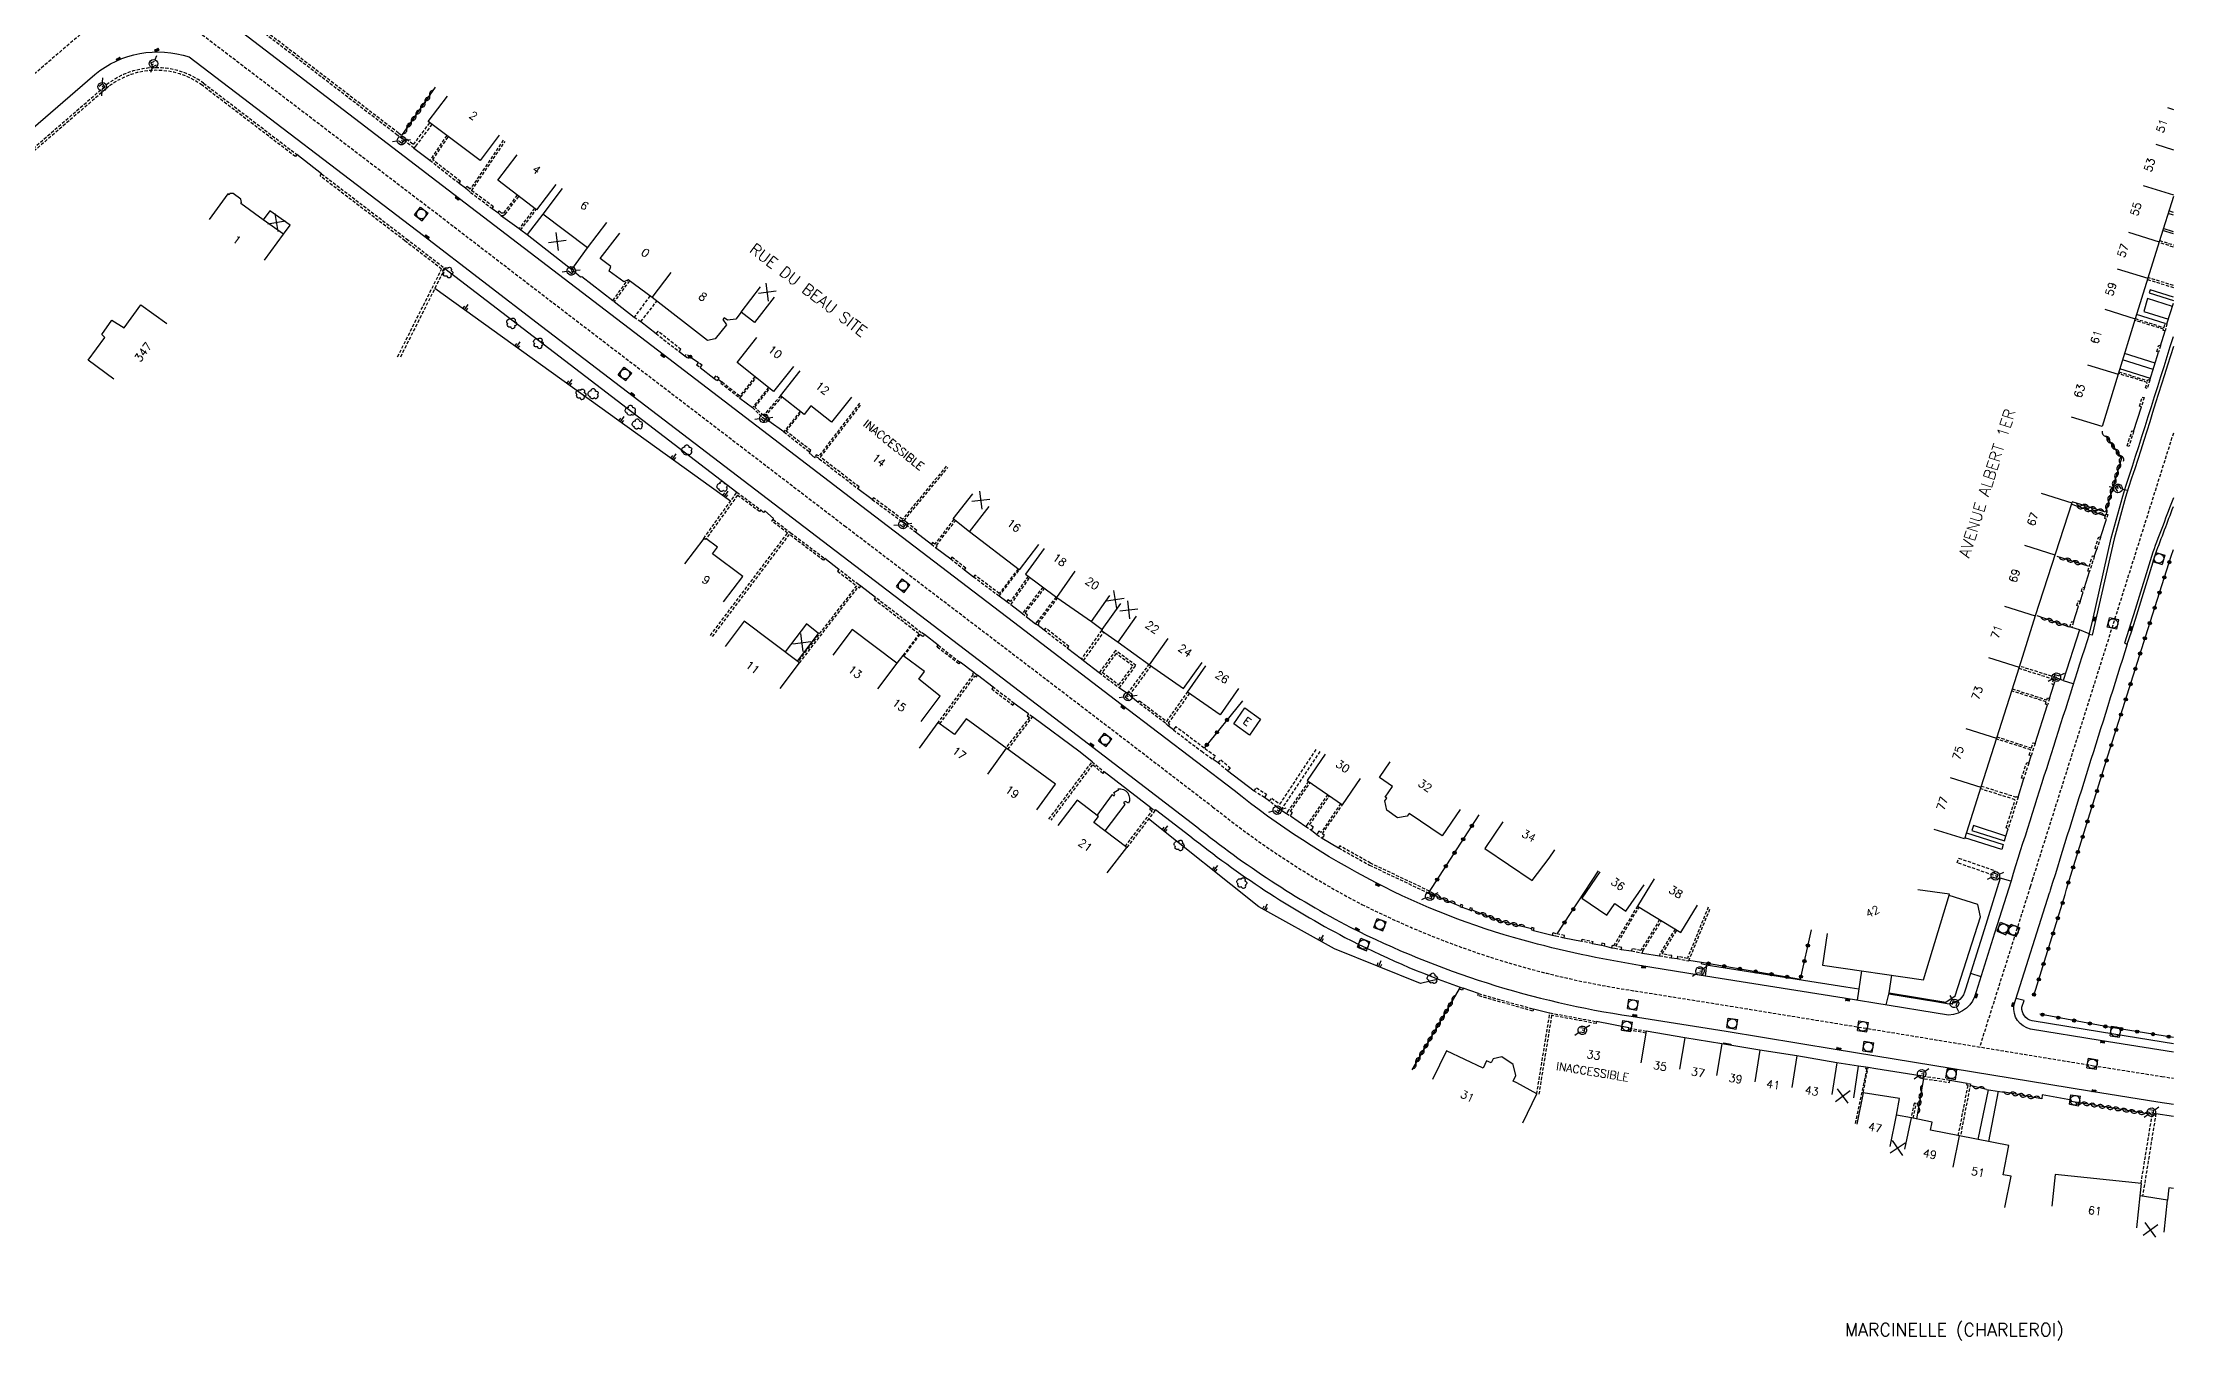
# Model space of a CAD drawing. Header units: millimetres. Extents: x 153000 to 154001, y 120000 to 121000.
# Drawn here: x 153667.2 to 154000, y 120512.8 to 120715.5 of the extents above; entities that cross this region are included whole.
import ezdxf
from ezdxf.enums import TextEntityAlignment as Align

# ---------------------------------------------------------------- set-up
doc = ezdxf.new("R2010")
doc.units = ezdxf.units.MM
doc.linetypes.add('DASHED', pattern=[0.75, 0.5, -0.25])
doc.layers.get('0').update_dxf_attribs({"linetype": 'CONTINUOUS'})
for name, color, linetype in [('W0001', 6, 'DASHED'), ('W0008', 7, 'CONTINUOUS'), ('W0100', 7, 'CONTINUOUS'), ('W0112', 1, 'DASHED'), ('W0211', 2, 'CONTINUOUS'), ('W0300', 7, 'CONTINUOUS'), ('W0310', 3, 'CONTINUOUS'), ('W0322', 7, 'CONTINUOUS'), ('W0334', 7, 'CONTINUOUS'), ('W0400', 7, 'CONTINUOUS'), ('W0420', 7, 'CONTINUOUS'), ('W0471', 7, 'CONTINUOUS'), ('W0980', 7, 'CONTINUOUS'), ('W0984', 7, 'CONTINUOUS'), ('W0989', 7, 'CONTINUOUS'), ('W0991', 7, 'CONTINUOUS'), ('W1102', 7, 'CONTINUOUS')]:
    doc.layers.add(name, color=color, linetype=linetype)
doc.styles.get("Standard").update_dxf_attribs({"font": 'romans.shx', "width": 0.85})

# ---------------------------------------------------------------- blocks, each defined once
blk = doc.blocks.new('t310o')
at = {"color": 0, "linetype": 'Continuous'}
for centre, start, end in [((-0.5, 0.38), 216.8699, 323.1304), ((0.5, -0.37), 36.8699, 143.1303)]:
    blk.add_arc(centre, 0.625, start, end, dxfattribs=at)
blk = doc.blocks.new('t322o')
at = {"color": 0, "linetype": 'Continuous'}
for radius in [0.25, 0.15]:
    blk.add_circle((0, 0), radius, dxfattribs=at)
blk = doc.blocks.new('T420')
for p, q in [((0.75, 0.75), (-0.75, 0.75)), ((-0.75, 0.75), (-0.75, -0.75)), ((0.75, 0.75), (0.75, -0.75)), ((0.75, -0.75), (-0.75, -0.75))]:
    blk.add_line(p, q)
blk.add_ellipse((0, 0), major_axis=(-0.53, 0.53), ratio=1, start_param=3.926991, end_param=10.210176)
blk = doc.blocks.new('T400')
for p, q in [((-0.15, 0.3), (0.15, 0.3)), ((-0.15, -0.25), (-0.15, 0.3)), ((-0.15, 0.15), (0.15, 0.15)), ((-0.15, 0), (0.15, 0)), ((0.15, 0.3), (0.15, -0.25)), ((-0.15, -0.15), (0.15, -0.15)), ((-0.15, -0.25), (-0.15, -0.3)), ((-0.15, -0.3), (0.15, -0.3)), ((0.15, -0.3), (0.15, -0.25))]:
    blk.add_line(p, q)
blk = doc.blocks.new('T471')
for p, q in [((-0.333334, 0.333334), (-0.333334, -0.333334)), ((-0.333334, 0.333334), (0.333334, 0.333334)), ((-0.333334, 0), (0, 0)), ((0.500001, 0.500001), (1.000002, 1.000002)), ((-0.500001, -0.500001), (-1.000002, -1.000002)), ((-0.333334, -0.333334), (0.333334, -0.333334))]:
    blk.add_line(p, q)
blk.add_ellipse((0, 0), major_axis=(0.471405, 0.471405), ratio=1, start_param=5.4977871438, end_param=11.780972451)
blk = doc.blocks.new('T300')
for p, q in [((-0.8, 0.51), (-0.86, 0.34)), ((-0.86, 0.34), (-0.86, 0.17)), ((-0.86, 0.17), (-0.74, 0.06)), ((-0.69, 0.63), (-0.8, 0.51)), ((-0.8, -0.06), (-0.74, 0.06)), ((-0.74, 0.06), (-0.69, 0.11)), ((-0.57, 0.69), (-0.69, 0.63)), ((-0.46, 0.69), (-0.57, 0.69)), ((-0.29, 0.63), (-0.46, 0.69)), ((-0.29, 0.63), (-0.17, 0.74)), ((-0.23, 0.57), (-0.29, 0.63)), ((-0.17, 0.74), (-0.06, 0.8)), ((-0.06, 0.8), (0.06, 0.8)), ((0.06, 0.8), (0.23, 0.74)), ((0.23, 0.74), (0.34, 0.63)), ((0.34, 0.63), (0.4, 0.51)), ((0.46, 0.46), (0.34, 0.46)), ((0.4, 0.51), (0.4, 0.46)), ((0.57, 0.4), (0.46, 0.46)), ((0.57, 0.4), (0.69, 0.29)), ((0.69, 0.29), (0.74, 0.17)), ((0.74, 0.06), (0.69, -0.17)), ((0.74, 0.17), (0.74, 0.06)), ((-0.8, -0.17), (-0.8, -0.06)), ((-0.8, -0.23), (-0.8, -0.17)), ((-0.74, -0.34), (-0.8, -0.23)), ((-0.69, -0.4), (-0.74, -0.34)), ((-0.51, -0.46), (-0.69, -0.4)), ((-0.4, -0.46), (-0.51, -0.46)), ((-0.4, -0.46), (-0.34, -0.46)), ((-0.34, -0.46), (-0.34, -0.4)), ((-0.34, -0.51), (-0.34, -0.46)), ((-0.29, -0.63), (-0.34, -0.51)), ((-0.17, -0.74), (-0.29, -0.63)), ((-0.06, -0.8), (-0.17, -0.74)), ((0.06, -0.8), (-0.06, -0.8)), ((0.17, -0.74), (0.06, -0.8)), ((0.23, -0.69), (0.17, -0.74)), ((0.29, -0.46), (0.23, -0.46)), ((0.29, -0.63), (0.23, -0.69)), ((0.46, -0.4), (0.29, -0.46)), ((0.34, -0.51), (0.29, -0.63)), ((0.34, -0.51), (0.34, -0.46)), ((0.57, -0.34), (0.46, -0.4)), ((0.63, -0.29), (0.57, -0.34)), ((0.69, -0.17), (0.63, -0.29))]:
    blk.add_line(p, q)
blk = doc.blocks.new('t211o')
at = {"color": 0, "linetype": 'Continuous'}
for p, q in [((-0.29, 0.5), (-0.29, 0)), ((0, 1), (0, 0)), ((0.29, 0.5), (0.29, 0))]:
    blk.add_line(p, q, dxfattribs=at)
blk = doc.blocks.new('t991o')
at = {"color": 0, "linetype": 'Continuous'}
for p, q in [((-1, 1), (1, -1)), ((-1, -1), (1, 1))]:
    blk.add_line(p, q, dxfattribs=at)

msp = doc.modelspace()

# ---------------------------------------------------------------- linework, layer by layer
at = {"layer": 'W0001'}
for points in [[(154000, 120998.69), (153974.56, 120976.75), (153928.13, 120936.69), (153847.3, 120867.01), (153802.36, 120828.32), (153767.81, 120798.48), (153737.01, 120771.9), (153724.95, 120761.51), (153708.94, 120747.74), (153677.03, 120720.22), (153656.64, 120702.63)], [(154000, 120654.53), (153989.84, 120622.32), (153978, 120584.83), (153977.64, 120583.62)], [(153977.64, 120583.62), (153969.74, 120558.61)]]:
    msp.add_lwpolyline(points, dxfattribs=at)
msp.add_lwpolyline([(153682, 120724.51), (153729.12, 120688.56), (153747.57, 120674.39), (153792.45, 120640.06), (153816.86, 120621.46), (153832.98, 120609.16), (153849.94, 120596.15, 0.048863), (153873.25, 120580.87, 0.080274), (153915.91, 120567.37), (153930.8, 120564.99), (153947.85, 120562.21), (153987.51, 120555.68), (153998.22, 120554), (154000, 120553.71)], format="xyb", dxfattribs=at)
at = {"layer": 'W0008'}
for points in [[(153974.64, 120584.57), (153972.07, 120576.4), (153969.18, 120567.2, -0.345932), (153964.9, 120563.59), (153962.63, 120563.95), (153948.56, 120566.25), (153925.95, 120569.8), (153916.62, 120571.35, -0.027356), (153898.44, 120575.27, -0.053206), (153875.36, 120584.31, -0.048864), (153853.28, 120598.69), (153835.67, 120612.1), (153818.85, 120624.96), (153795.16, 120643.05), (153761.45, 120668.85), (153731.44, 120691.81), (153694.22, 120720.28)], [(153660.7, 120697.92), (153675.35, 120710.56, -0.257152), (153690.09, 120713.31), (153726.69, 120685.39), (153745.14, 120671.22), (153790.03, 120636.89), (153814.44, 120618.29), (153830.55, 120605.99), (153847.47, 120593.01, 0.048836), (153871.43, 120577.32, 0.080287), (153915.3, 120563.42), (153930.16, 120561.05), (153947.2, 120558.27), (153986.88, 120551.74), (153997.59, 120550.05), (154000, 120549.66)], [(154000, 120668.06, -0.002171), (153992.54, 120644.53), (153990.76, 120637.98), (153987.33, 120622.97), (153986.84, 120623.08, 0.000427), (153974.98, 120585.73), (153974.64, 120584.57)], [(154000, 120644.42, -0.000846), (153996.77, 120635.91), (153996.77, 120635.91), (153994.04, 120626.96), (153992.36, 120621.68), (153992.79, 120621.53, 0.001235), (153980.77, 120583.12), (153980.64, 120582.68)], [(154000, 120557.78), (153988.56, 120559.63), (153977.7, 120561.41, -0.394172), (153975.09, 120565.1), (153980.64, 120582.68)]]:
    msp.add_lwpolyline(points, format="xyb", dxfattribs=at)
at = {"layer": 'W0100'}
for points in [[(153738.53, 120701.08), (153735.52, 120697.1), (153727.43, 120703.2), (153730.43, 120707.18)], [(153747.36, 120693.39), (153744.33, 120689.42), (153738.28, 120694.05), (153741.31, 120698.01)], [(153701.88, 120681.56), (153704.82, 120685.59), (153705.85, 120687.02), (153702.7, 120689.28), (153701.67, 120687.86), (153698.15, 120690.4), (153698.26, 120690.54), (153698.15, 120691.1), (153696.97, 120691.97), (153696.46, 120691.96), (153696.32, 120691.78), (153696.13, 120691.93), (153693.19, 120687.9)], [(153748.36, 120692.73), (153745.33, 120688.76), (153742.88, 120685.54), (153749.87, 120680.1), (153752.28, 120683.47), (153755.3, 120687.44)], [(154000, 120691.52), (153997.77, 120684.41), (153996.01, 120678.71), (153994.04, 120672.4), (153991.36, 120663.72), (153988.86, 120655.56), (153984.08, 120657.03)], [(153781.45, 120675.75), (153778.41, 120671.79), (153776.3, 120673.42), (153775.48, 120672.35), (153774.18, 120672.16), (153773.66, 120672.56), (153773.45, 120672.29), (153774, 120671.44), (153772.25, 120669.26), (153771.02, 120669), (153762.39, 120675.72), (153758.63, 120678.47), (153757.98, 120678.14), (153755.7, 120679.83), (153755.95, 120680.54), (153754.3, 120681.82), (153757.33, 120685.78)], [(153784.48, 120664.94), (153781.38, 120661.02), (153775.67, 120665.55), (153778.76, 120669.46)], [(153793.52, 120660.12), (153790.43, 120656.21), (153787.18, 120658.78), (153786.13, 120657.45), (153782.45, 120660.36), (153785.54, 120664.27)], [(153822.77, 120637.12), (153819.73, 120633.16), (153811.99, 120639.1), (153809.41, 120641.12), (153812.48, 120645.05)], [(153979.37, 120645.16), (153984.12, 120643.62), (153978.4, 120625.96), (153975.9, 120617.96), (153972.35, 120606.87), (153969.93, 120599.2), (153967.4, 120591.1), (153962.63, 120592.6)], [(153773.55, 120628.15), (153776.54, 120632.13), (153771.82, 120635.68), (153772.59, 120636.69), (153770.77, 120638.05), (153770.68, 120637.92), (153770.46, 120638.08), (153767.47, 120634.09)], [(153823.65, 120636.48), (153820.69, 120632.46), (153825.6, 120628.84), (153831, 120625.06), (153832.71, 120623.84), (153832.61, 120623.7), (153835.18, 120621.86), (153840.1, 120618.34), (153845.38, 120614.62), (153848.3, 120618.66)], [(153782.41, 120614.64), (153785.42, 120618.62), (153776.79, 120625.15), (153773.78, 120621.17)], [(153785.09, 120618.87), (153788.4, 120623.23), (153786.51, 120624.71), (153783.18, 120620.32)], [(153804.4, 120609.45), (153807.4, 120613.44), (153804.03, 120616.1), (153804.96, 120617.28), (153801.58, 120619.79), (153800.61, 120618.57), (153793.63, 120623.81), (153790.63, 120619.83)], [(153853.96, 120614.61), (153851.11, 120610.52), (153846.04, 120614.06), (153848.89, 120618.15)], [(153822.48, 120595.64), (153825.42, 120599.66), (153811.44, 120609.9), (153809.63, 120607.42), (153807.04, 120609.31), (153804.09, 120605.29)], [(153867.52, 120604.34), (153864.7, 120600.23), (153870.22, 120596.45), (153873.03, 120600.56)], [(153888.6, 120595.72), (153885.8, 120591.59), (153880.63, 120595.11), (153880.32, 120594.65), (153878.84, 120594.41), (153877.13, 120595.61), (153876.85, 120597.06), (153877.14, 120597.48), (153876.89, 120597.65), (153878.02, 120599.31), (153875.99, 120600.69), (153877.66, 120603.16)], [(153833.49, 120585.8), (153836.53, 120589.76), (153831.39, 120593.7), (153832.1, 120594.61), (153828.78, 120597.16), (153825.74, 120593.21)], [(153895.26, 120593.78), (153892.46, 120589.64), (153899.83, 120584.64), (153902.52, 120588.11), (153903.41, 120589.43)], [(153910.44, 120585.99), (153907.6, 120581.87), (153911.5, 120579.18), (153912.77, 120581.02), (153914.49, 120579.84), (153917.33, 120583.95)], [(153918.91, 120584.89), (153916.29, 120580.63), (153923.06, 120576.48), (153925.67, 120580.74)], [(153945.93, 120576.35), (153945.19, 120571.41), (153960.96, 120569.07), (153965.04, 120582.49), (153960.09, 120583.16)], [(153950.08, 120550.68), (153950.83, 120555.62), (153947.43, 120556.14), (153941.2, 120557.21), (153935.4, 120558.08), (153929.48, 120559.09), (153923.67, 120560.05), (153917.66, 120561.07), (153916.82, 120556.15)], [(153898.41, 120546.76), (153900.57, 120551.27), (153897.44, 120553), (153896.9, 120553.25), (153897.32, 120554.14), (153896.89, 120555.89), (153895.09, 120557.08), (153893.77, 120556.76), (153893.46, 120556.1), (153892.74, 120556.44), (153892.19, 120555.27), (153886.45, 120558.01), (153884.29, 120553.5)], [(153973.7, 120533.51), (153974.65, 120538.41), (153973.42, 120538.65), (153974.31, 120543.22), (153966.57, 120544.72), (153962.08, 120545.59), (153962.32, 120546.85), (153959.08, 120547.52), (153956.74, 120547.97), (153957.24, 120550.53), (153951.53, 120551.46), (153950.58, 120546.56)], [(154000, 120536.5), (153999.27, 120536.61), (153999.06, 120534.65), (153994.82, 120535.33), (153995.02, 120537.27), (153981.51, 120538.7), (153980.99, 120533.73)]]:
    msp.add_lwpolyline(points, dxfattribs=at)
at = {"layer": 'W0100', "flags": 128}
msp.add_lwpolyline([(153678.32, 120662.95), (153674.29, 120665.9), (153676.91, 120669.48), (153676.43, 120669.94), (153678.03, 120672.18), (153679.94, 120670.97), (153682.53, 120674.57), (153686.59, 120671.66)], dxfattribs=at)
at = {"layer": 'W0100'}
msp.add_lwpolyline([(153857.42, 120609.83), (153855.72, 120607.34), (153853.26, 120609.1), (153854.96, 120611.58)], close=True, dxfattribs=at)
at = {"layer": 'W0112'}
for points in [[(153725.2, 120699.06), (153722.59, 120701.09), (153697.02, 120720.7), (153697.01, 120720.74), (153697.01, 120720.74), (153696.78, 120725.8), (153700.18, 120728.76), (153700.44, 120728.46), (153697.2, 120725.62), (153697.4, 120720.92), (153722.84, 120701.41), (153725.12, 120699.62), (153727.68, 120703.01)], [(153728, 120702.77), (153725.44, 120699.37), (153725.2, 120699.06)], [(153730.31, 120701.02), (153727.69, 120697.16), (153732.26, 120693.57), (153732.46, 120693.83), (153728.13, 120697.23), (153730.59, 120700.84)], [(153739.15, 120700.28), (153733.98, 120692.64), (153733.85, 120692.76), (153733.47, 120693.08), (153733.26, 120692.83), (153733.63, 120692.52), (153734.04, 120692.14), (153737.41, 120689.64), (153737.61, 120689.9), (153734.25, 120692.39), (153734.22, 120692.42), (153739.42, 120700.09)], [(153722.64, 120666.44), (153729.52, 120680.15), (153723.78, 120684.57), (153710.53, 120694.71), (153710.78, 120695.03), (153724.03, 120684.89), (153730.03, 120680.26), (153722.97, 120666.2)], [(153741.33, 120691.72), (153739.22, 120688.96), (153739.06, 120688.87), (153738.88, 120688.9), (153738.53, 120689.23), (153738.3, 120688.98), (153738.72, 120688.59), (153739.12, 120688.52), (153739.44, 120688.72), (153741.59, 120691.52)], [(153744.04, 120689.65), (153741.63, 120686.49), (153741.87, 120686.26), (153744.3, 120689.45)], [(154000, 120683.6), (153997.74, 120684.31)], [(153997.83, 120684.62), (154000, 120683.94)], [(153758.84, 120678.31), (153756.49, 120675.1), (153756.28, 120675.26), (153758.63, 120678.47)], [(153995.95, 120678.54), (154000, 120677.28)], [(154000, 120677.59), (153996.04, 120678.82)], [(153762.05, 120675.97), (153759.61, 120672.64), (153760.64, 120671.94), (153763.13, 120675.14)], [(153994.04, 120672.42), (153998.55, 120671.01), (153998.72, 120671.66), (153999, 120671.59), (153998.7, 120670.48), (153998.7, 120670.48), (153998.43, 120670.55), (153998.48, 120670.75), (153993.96, 120672.14)], [(153991.48, 120664.11), (153996, 120662.71), (153996.07, 120662.9), (153996.34, 120662.81), (153995.9, 120661.49), (153995.63, 120661.58), (153995.92, 120662.44), (153991.4, 120663.84)], [(153778.46, 120663.33), (153776.07, 120660.31), (153773.25, 120662.52), (153773.11, 120662.35), (153776.11, 120660), (153776.25, 120660.17), (153778.64, 120663.19)], [(153780.58, 120661.66), (153778.27, 120658.74), (153778.06, 120658.52), (153779.58, 120657.03), (153780.64, 120656.38), (153780.8, 120656.64), (153780.04, 120657.11), (153782.68, 120660.16)], [(153782.45, 120660.36), (153779.78, 120657.27), (153779.77, 120657.27), (153778.44, 120658.58), (153780.76, 120661.52)], [(153785.52, 120657.93), (153783.17, 120654.96), (153782.98, 120654.72), (153787.01, 120651.55), (153787.2, 120651.79), (153783.34, 120654.82), (153785.7, 120657.8)], [(153794.79, 120659.19), (153788.45, 120650.96), (153788.42, 120650.98), (153788.03, 120651.15), (153787.91, 120650.87), (153788.27, 120650.72), (153788.5, 120650.52), (153794.52, 120645.87), (153794.71, 120646.11), (153788.69, 120650.76), (153788.69, 120650.77), (153795.04, 120659)], [(153808.33, 120649.34), (153801.49, 120641.06), (153796.97, 120644.42), (153796.78, 120644.16), (153801.46, 120640.69), (153803.54, 120639.08), (153803.74, 120639.33), (153801.75, 120640.87), (153808.57, 120649.14)], [(153770.46, 120638.08), (153775.65, 120645.28), (153779.36, 120642.53), (153779.17, 120642.27), (153775.73, 120644.81), (153770.82, 120638.02)], [(153771.49, 120622.9), (153783.55, 120638.9), (153781.11, 120640.77), (153781.31, 120641.03), (153784.01, 120638.96), (153789.37, 120634.92), (153789.17, 120634.65), (153783.81, 120638.7), (153771.75, 120622.7)], [(153809.51, 120641.03), (153806.54, 120637.17), (153806.2, 120637.42), (153806.01, 120637.16), (153806.6, 120636.73), (153806.67, 120636.66), (153806.9, 120636.88), (153806.82, 120636.97), (153806.8, 120636.98), (153809.77, 120640.84)], [(153785.42, 120618.62), (153794.59, 120630.48), (153794.81, 120630.35), (153794.98, 120630.63), (153794.62, 120630.85), (153791.56, 120633.22), (153791.36, 120632.96), (153794.32, 120630.67), (153785.16, 120618.82)], [(153819.55, 120633.3), (153816.62, 120629.46), (153812.79, 120632.34), (153812.59, 120632.08), (153816.61, 120629.08), (153819.73, 120633.16)], [(153821.12, 120632.14), (153818.36, 120628.2), (153817.96, 120628.46), (153817.78, 120628.2), (153818.44, 120627.76), (153821.38, 120631.95)], [(153801.72, 120619.68), (153804.24, 120623.07), (153804.25, 120623.06), (153804.76, 120622.75), (153804.94, 120623.03), (153804.44, 120623.34), (153797.28, 120628.83), (153797.08, 120628.57), (153804.1, 120623.18), (153801.58, 120619.79)], [(153823.42, 120630.45), (153820.25, 120626.36), (153820.81, 120625.85), (153821.03, 120626.09), (153820.68, 120626.4), (153823.67, 120630.25)], [(153825.48, 120628.93), (153822.51, 120625.01), (153822.46, 120625.03), (153822.28, 120624.74), (153822.68, 120624.49), (153822.86, 120624.78), (153822.75, 120624.83), (153825.72, 120628.75)], [(153832.61, 120623.7), (153829.46, 120619.27), (153829.79, 120618.98), (153832.93, 120623.41)], [(153840.31, 120618.18), (153837.14, 120613.87), (153837.39, 120613.62), (153837.14, 120613.37), (153836.68, 120613.83), (153840.03, 120618.39)], [(153975.84, 120617.79), (153981.27, 120616.09), (153981, 120615.32), (153981.32, 120615.21), (153981.7, 120616.31), (153975.94, 120618.11)], [(153807.34, 120609.09), (153812.82, 120616.57), (153812.83, 120616.56), (153813.08, 120616.42), (153813.24, 120616.71), (153813.02, 120616.83), (153812.65, 120617.14), (153812.44, 120616.89), (153812.53, 120616.81), (153807.04, 120609.31)], [(153846.32, 120613.86), (153843.02, 120609.23), (153843.23, 120609.03), (153842.99, 120608.78), (153842.56, 120609.19), (153838.33, 120612.41), (153838.54, 120612.69), (153842.77, 120609.47), (153846.04, 120614.06)], [(153974.81, 120614.57), (153980.23, 120612.84), (153980.32, 120613.14), (153980.63, 120613.04), (153980.35, 120612.08), (153980.03, 120612.17), (153980.13, 120612.52), (153974.71, 120614.25)], [(153817.97, 120605.12), (153821.82, 120610.19), (153821.17, 120610.64), (153820.97, 120610.35), (153821.32, 120610.11), (153817.65, 120605.35)], [(153866.7, 120604.79), (153860.61, 120595.64), (153858.8, 120596.99), (153859.17, 120597.49), (153860.45, 120596.53), (153866.18, 120605.13)], [(153972.41, 120607.06), (153977.82, 120605.32), (153978.07, 120606.11), (153978.39, 120606.01), (153977.79, 120604.11), (153977.47, 120604.21), (153977.73, 120605.04), (153972.31, 120606.75)], [(153824.38, 120594.22), (153831.13, 120603.17), (153833.01, 120601.59), (153832.8, 120601.34), (153831.18, 120602.7), (153824.65, 120594.02)], [(153864.9, 120600.09), (153861.81, 120595.59), (153861.49, 120595.11), (153862.1, 120594.71), (153862.42, 120595.18), (153862.09, 120595.4), (153865.17, 120599.91)], [(153867.91, 120598.03), (153864.82, 120593.52), (153864.51, 120593.04), (153865.39, 120592.47), (153865.7, 120592.95), (153865.09, 120593.33), (153868.18, 120597.84)], [(153969.98, 120599.38), (153975.42, 120597.66), (153975.45, 120597.75), (153975.76, 120597.65), (153974.18, 120592.71), (153973.87, 120592.82), (153975.28, 120597.24), (153969.85, 120598.95)], [(153836.28, 120589.95), (153840.49, 120595.47), (153840.12, 120595.71), (153840.3, 120595.97), (153840.94, 120595.54), (153836.53, 120589.76)], [(153869.95, 120596.63), (153866.86, 120592.1), (153866.52, 120592.3), (153866.23, 120591.81), (153867.04, 120591.22), (153867.4, 120591.67), (153867.08, 120591.91), (153870.22, 120596.45)], [(153916.29, 120580.63), (153912.56, 120574.41), (153912.32, 120574.45), (153912.26, 120574.11), (153912.74, 120574.02), (153913.77, 120573.83), (153913.84, 120574.17), (153912.93, 120574.34), (153916.54, 120580.47)], [(153919.76, 120578.5), (153916.81, 120573.69), (153915.44, 120573.95), (153915.37, 120573.6), (153917.09, 120573.28), (153917.15, 120573.62), (153920.04, 120578.33)], [(153927.35, 120580.44), (153924.09, 120572.45), (153922.58, 120572.77), (153922.51, 120572.43), (153924.3, 120572.05), (153927.67, 120580.31)], [(153922.16, 120577.03), (153919.81, 120573.19), (153919.75, 120572.85), (153921.6, 120572.54), (153921.66, 120572.89), (153920.16, 120573.14), (153922.44, 120576.86)], [(153900.57, 120551.27), (153902.62, 120563.93), (153909.92, 120562.57), (153909.86, 120562.25), (153902.89, 120563.55), (153900.89, 120551.22)], [(153917.61, 120560.77), (153914.91, 120561.27), (153914.97, 120561.59), (153917.66, 120561.07)], [(153951.53, 120551.46), (153952.35, 120555.4), (153951.97, 120555.47), (153951.93, 120555.26), (153952.1, 120555.23), (153950.31, 120546.61)], [(153966.41, 120544.75), (153967.93, 120552.57), (153967.74, 120552.61), (153967.79, 120552.92), (153968.31, 120552.83), (153966.73, 120544.69)], [(153959.36, 120547.46), (153959.84, 120549.77), (153959.51, 120549.83), (153959.04, 120547.53)], [(153994.95, 120537.28), (153996.73, 120548.29), (153997.27, 120548.2), (153995.18, 120535.27)]]:
    msp.add_lwpolyline(points, dxfattribs=at)
msp.add_lwpolyline([(153662.31, 120696.06), (153677.3, 120709.04, -0.333032), (153692.35, 120709.2), (153706.92, 120698.04), (153706.68, 120697.72), (153692.11, 120708.87, 0.33266), (153677.56, 120708.72), (153662.57, 120695.75)], format="xyb", dxfattribs=at)
for points in [[(153763.02, 120670.1), (153766.62, 120667.25), (153766.9, 120667.61), (153763.29, 120670.45)], [(153997.99, 120668.17), (153997.69, 120667.19), (153997.42, 120667.28), (153997.72, 120668.25)], [(153767.73, 120666.83), (153767.52, 120666.62), (153768.1, 120666.16), (153768.33, 120666.46)], [(153770.21, 120665.12), (153769.64, 120665.55), (153769.35, 120665.21), (153769.92, 120664.78)], [(153772.86, 120663.04), (153772.34, 120663.48), (153772.05, 120663.13), (153772.57, 120662.69)], [(153995.43, 120660.08), (153995, 120658.64), (153994.72, 120658.72), (153995.15, 120660.16)], [(153992.79, 120652.52), (153993.52, 120654.88), (153993.79, 120654.8), (153993.06, 120652.44)], [(153989.75, 120641.81), (153989.55, 120641.1), (153989.28, 120641.18), (153989.48, 120641.88)], [(153987.76, 120636.5), (153988.34, 120638.32), (153988.61, 120638.23), (153988.03, 120636.41)], [(153809.03, 120634.86), (153811.18, 120633.18), (153811.38, 120633.44), (153809.22, 120635.12)], [(153986.63, 120632.97), (153987.37, 120635.34), (153987.65, 120635.26), (153986.9, 120632.88)], [(153984.92, 120627.57), (153985.15, 120628.29), (153985.42, 120628.2), (153985.19, 120627.48)], [(153986.13, 120630.38), (153985.9, 120629.67), (153985.63, 120629.76), (153985.85, 120630.47)], [(153823.63, 120623.77), (153827.29, 120620.93), (153827.49, 120621.2), (153823.84, 120624.04)], [(153984.39, 120625.01), (153984.12, 120624.15), (153983.85, 120624.24), (153984.12, 120625.09)], [(153807.09, 120621.39), (153810.49, 120618.71), (153810.28, 120618.46), (153806.89, 120621.13)], [(153832.24, 120617.1), (153835.38, 120614.71), (153837.97, 120618.23), (153834.78, 120620.55)], [(153832.71, 120617.17), (153835.31, 120615.19), (153837.5, 120618.15), (153834.85, 120620.08)], [(153815.44, 120614.54), (153818.75, 120612.03), (153818.95, 120612.29), (153815.64, 120614.8)], [(153843.81, 120608.16), (153848.23, 120604.8), (153850.02, 120603.52), (153850.38, 120604.03), (153848.6, 120605.3), (153844.18, 120608.66)], [(153851.21, 120603.48), (153852.68, 120602.22), (153852.28, 120601.74), (153850.81, 120603)], [(153976.3, 120600.63), (153977.1, 120603.05), (153977.41, 120602.95), (153976.62, 120600.53)], [(153856.78, 120599.1), (153858.38, 120598.1), (153858.05, 120597.57), (153856.45, 120598.57)], [(153869.61, 120589.73), (153874.45, 120587.01), (153883.66, 120582.65), (153883.81, 120582.96), (153874.61, 120587.32), (153869.79, 120590.03)], [(153966.46, 120588.11), (153972.13, 120586.15), (153971.88, 120585.43), (153966.24, 120587.39)], [(153888.56, 120580.55), (153888.89, 120580.41), (153889.02, 120580.74), (153888.69, 120580.87)], [(153890.06, 120580.04), (153890.39, 120579.9), (153890.52, 120580.22), (153890.19, 120580.36)], [(153899.79, 120577.28), (153899.68, 120576.95), (153900.04, 120576.82), (153900.15, 120577.15)], [(153904.91, 120576), (153903.61, 120576.3), (153903.07, 120576.43), (153902.99, 120576.09), (153903.53, 120575.96), (153904.84, 120575.66)], [(153909.24, 120574.76), (153907.57, 120575.13), (153907.65, 120575.47), (153909.32, 120575.1)], [(153910.68, 120574.49), (153911.14, 120574.39), (153911.21, 120574.73), (153910.75, 120574.83)], [(153889.08, 120567.77), (153888.96, 120567.47), (153888.51, 120567.64), (153888.62, 120567.95)], [(153899.97, 120564.2), (153891.37, 120566.63), (153891.46, 120566.94), (153900.05, 120564.52)], [(153965.07, 120553.38), (153960.43, 120554.08), (153960.38, 120553.76), (153965.02, 120553.06)]]:
    msp.add_lwpolyline(points, close=True, dxfattribs=at)
at = {"layer": 'W0211'}
for points in [[(153730.03, 120680.26), (153775.65, 120645.28)], [(153774.65, 120643.89), (153751.24, 120660.69), (153728.45, 120677.11)], [(153885.22, 120569.19), (153882.42, 120568.52), (153868.97, 120573.94), (153857.18, 120580.48), (153839.95, 120594.24)]]:
    msp.add_lwpolyline(points, dxfattribs=at)
msp.add_lwpolyline([(153840.94, 120595.54), (153841.04, 120595.69), (153846.37, 120591.61, 0.048824), (153870.61, 120575.73, 0.0349), (153888.62, 120567.95)], format="xyb", dxfattribs=at)
at = {"layer": 'W0310'}
for points in [[(153723.32, 120701.04), (153728.58, 120708.58)], [(153989.47, 120654.02), (153991.88, 120650.63), (153989.38, 120642.16)], [(153989.4, 120641.56), (153984.06, 120643.43)], [(153989.38, 120642.16), (153984.18, 120643.78)], [(153986.7, 120633.73), (153981.87, 120635.25)], [(153983.78, 120624.19), (153978.71, 120625.99)], [(153883.68, 120582.68), (153888.58, 120580.6)], [(153890.44, 120580.03), (153894.64, 120578.34), (153899.72, 120577.09)], [(153888.62, 120567.95), (153881.07, 120555.04)], [(153960.99, 120553.66), (153959.89, 120547.35)], [(153970.82, 120551.95), (153968.26, 120552.6)], [(153979.45, 120550.51), (153973.29, 120551.6)], [(153996.69, 120548.04), (153984.05, 120550.09)]]:
    msp.add_lwpolyline(points, dxfattribs=at)
at = {"layer": 'W0322'}
for points in [[(153768.33, 120666.46), (153769.64, 120665.55)], [(153772.75, 120662.91), (153773.27, 120662.54)], [(153983.12, 120582.45), (153983.28, 120583.27), (153989.52, 120603.25), (153995.68, 120622.86), (153999.66, 120635.31), (154000, 120636.33)], [(153854.6, 120612.69), (153848.62, 120605.28)], [(153883.66, 120582.65), (153891.55, 120594.86)], [(153903.73, 120576.27), (153910.21, 120586.1)], [(153978.24, 120566.79), (153983.12, 120582.45)], [(153926.32, 120571.83), (153941.74, 120569.2), (153943.47, 120576.89)], [(153924.34, 120572.15), (153925.33, 120572.01)], [(154000, 120560.09), (153989.98, 120561.7), (153979.13, 120563.73)]]:
    msp.add_lwpolyline(points, dxfattribs=at)
at = {"layer": 'W0334'}
for p, q in [((153782.98, 120654.72), (153780.64, 120656.38)), ((153835.38, 120614.71), (153836.68, 120613.83)), ((153955.61, 120567.05), (153956.01, 120569.8)), ((153951.97, 120555.47), (153950.83, 120555.62)), ((153970.82, 120551.95), (153973.54, 120551.55))]:
    msp.add_line(p, q, dxfattribs=at)
for points in [[(153710.78, 120695.03), (153706.92, 120698.04)], [(153725.2, 120699.06), (153727.69, 120697.16)], [(153732.26, 120693.57), (153733.26, 120692.83)], [(153737.41, 120689.64), (153738.3, 120688.98)], [(153738.72, 120688.59), (153741.63, 120686.49)], [(153741.87, 120686.26), (153742.88, 120685.54)], [(153749.87, 120680.1), (153750.08, 120680.02), (153750.11, 120679.87), (153751.21, 120678.95), (153751.4, 120678.99), (153756.28, 120675.26)], [(153756.49, 120675.1), (153759.61, 120672.64)], [(153999.85, 120674.33), (153995.96, 120675.57), (153995.37, 120673.55), (153999.23, 120672.32)], [(153760.64, 120671.94), (153763.02, 120670.1)], [(153766.62, 120667.25), (153767.52, 120666.62)], [(153769.92, 120664.78), (153772.05, 120663.13)], [(153776.11, 120660), (153778.06, 120658.52)], [(153787.01, 120651.55), (153786.94, 120651.43), (153787.81, 120650.68), (153787.91, 120650.87)], [(153794.52, 120645.87), (153796.75, 120644.21)], [(153781.31, 120641.03), (153781.38, 120641.2), (153779.98, 120642.36), (153779.78, 120642.11), (153779.36, 120642.53)], [(153803.54, 120639.08), (153806.01, 120637.16)], [(153791.56, 120633.22), (153789.37, 120634.92)], [(153806.67, 120636.66), (153809.03, 120634.86)], [(153797.28, 120628.83), (153794.98, 120630.63)], [(153811.18, 120633.18), (153812.59, 120632.08)], [(153816.61, 120629.08), (153817.78, 120628.2)], [(153818.44, 120627.76), (153820.25, 120626.36)], [(153820.81, 120625.85), (153822.28, 120624.74)], [(153822.68, 120624.49), (153823.63, 120623.77)], [(153807.09, 120621.39), (153804.94, 120623.03)], [(153827.29, 120620.93), (153829.46, 120619.27)], [(153986.86, 120623.17), (153985.34, 120623.77), (153982.79, 120615.89), (153984.29, 120615.41)], [(153812.65, 120617.14), (153810.49, 120618.71)], [(153829.79, 120618.98), (153832.24, 120617.1)], [(153815.64, 120614.8), (153813.24, 120616.71)], [(153821.17, 120610.64), (153818.95, 120612.29)], [(153838.33, 120612.41), (153837.14, 120613.37)], [(153831.13, 120603.17), (153829.23, 120604.68), (153821.82, 120610.19)], [(153843.81, 120608.16), (153842.99, 120608.78)], [(153840.3, 120595.97), (153833.01, 120601.59)], [(153850.81, 120603), (153850.02, 120603.52)], [(153856.45, 120598.57), (153852.28, 120601.74)], [(153858.8, 120596.99), (153858.05, 120597.57)], [(153860.61, 120595.64), (153861.49, 120595.11)], [(153862.1, 120594.71), (153864.51, 120593.04)], [(153865.39, 120592.47), (153866.23, 120591.81)], [(153867.04, 120591.22), (153869.61, 120589.73)], [(153967.69, 120592.05), (153973.42, 120590.24), (153973.18, 120589.47), (153967.45, 120591.26)], [(153955.14, 120565.17), (153955.61, 120567.05), (153964.48, 120565.59), (153965.93, 120566.6), (153969.86, 120578.96), (153969.44, 120580.86), (153964.97, 120582.26)], [(153888.91, 120580.47), (153890.06, 120580.04)], [(153900.04, 120576.82), (153902.99, 120576.09)], [(153904.84, 120575.66), (153907.57, 120575.13)], [(153909.24, 120574.76), (153910.68, 120574.49)], [(153911.14, 120574.39), (153912.26, 120574.11)], [(153913.77, 120573.83), (153915.37, 120573.6)], [(153917.09, 120573.28), (153919.75, 120572.85)], [(153921.6, 120572.54), (153922.51, 120572.43)], [(153925.33, 120572.01), (153926.32, 120571.83), (153926.25, 120571.63), (153927.06, 120571.46), (153926.85, 120569.66)], [(153950.87, 120567.61), (153948.83, 120567.94), (153927.05, 120571.36)], [(153891.46, 120566.94), (153889.08, 120567.77)], [(153951.31, 120570.5), (153950.61, 120565.91)], [(153968.3, 120570.12), (153969.93, 120569.59)], [(153902.54, 120563.89), (153900.05, 120564.52)], [(153914.97, 120561.59), (153909.92, 120562.57)], [(153929.73, 120559.05), (153929.76, 120559.23), (153930.88, 120559.04), (153930.85, 120558.86)], [(153960.43, 120554.08), (153953.53, 120555.21), (153952.35, 120555.4)], [(153967.79, 120552.92), (153965.07, 120553.38)], [(153969.51, 120544.15), (153971.14, 120551.9)], [(153972.65, 120551.68), (153971.14, 120543.83)], [(153984.05, 120550.09), (153984.07, 120550.31), (153979.5, 120551.1), (153979.44, 120550.51)], [(153997.27, 120548.2), (154000, 120547.77)]]:
    msp.add_lwpolyline(points, dxfattribs=at)
at = {"layer": 'W0334', "flags": 128}
for points in [[(154000, 120688.57), (153999.16, 120688.84)], [(154000, 120689.01), (153999.28, 120689.23)], [(154000, 120685.64), (153998.32, 120686.16)], [(154000, 120685.97), (153998.42, 120686.47)], [(154000, 120675.78), (153996.38, 120676.91), (153996.23, 120676.43), (154000, 120675.25)], [(153999, 120671.59), (154000, 120674.81)], [(153998.72, 120671.66), (153994.25, 120673.06)], [(153997.99, 120668.17), (153998.7, 120670.48)], [(153996.42, 120663.08), (153991.62, 120664.56)], [(153996.86, 120664.48), (153992.05, 120665.96)], [(153997.16, 120665.46), (153992.36, 120666.94)], [(153996.34, 120662.81), (153997.69, 120667.19)], [(153993.79, 120654.8), (153995, 120658.64)], [(153988.61, 120638.23), (153989.55, 120641.1)], [(153987.65, 120635.26), (153988.03, 120636.41)], [(153986.13, 120630.38), (153986.9, 120632.88)], [(153984.39, 120625.01), (153985.19, 120627.48)], [(153985.42, 120628.2), (153985.9, 120629.67)], [(153985.34, 120623.77), (153984.12, 120624.15)], [(153980.63, 120613.04), (153981.32, 120615.21)], [(153982.79, 120615.89), (153981.69, 120616.28)], [(153978.39, 120606.01), (153980.35, 120612.08)], [(153977.41, 120602.95), (153977.79, 120604.11)], [(153975.76, 120597.65), (153976.62, 120600.53)], [(153973.84, 120591.56), (153974.18, 120592.71)]]:
    msp.add_lwpolyline(points, dxfattribs=at)
at = {"layer": 'W0334'}
for points in [[(153986.84, 120623.08), (153987.24, 120624.69), (153987.87, 120627.44), (153990.3, 120638.09), (153992.09, 120644.66, 0.002304), (154000, 120669.63, 0.002304)], [(153992.79, 120621.53), (153993.44, 120623.48), (153994.07, 120625.47), (153994.5, 120626.82), (153997.24, 120635.76, 0.000724), (154000, 120643.04, 0.000724)], [(153831.89, 120594.77), (153834.29, 120598.03), (153834.57, 120597.84), (153834.69, 120598.07), (153834.5, 120598.37), (153835.01, 120598.67), (153835.26, 120598.71), (153835.19, 120598.95, -0.60674), (153836.79, 120596.68), (153836.33, 120596.94), (153836, 120596.78), (153836.25, 120596.51), (153833.09, 120592.39)], [(153974.61, 120584.49), (153972.97, 120585), (153970.43, 120576.92), (153967.51, 120567.62, -0.3388), (153964.99, 120565.31), (153962.9, 120565.65), (153955.55, 120566.85)], [(154000, 120559.08), (153988.77, 120560.9), (153977.93, 120562.68, -0.377111), (153976.35, 120564.83), (153976.68, 120565.85), (153975.43, 120566.16)]]:
    msp.add_lwpolyline(points, format="xyb", dxfattribs=at)
msp.add_lwpolyline([(153973.84, 120591.56), (153968.76, 120593.2), (153968.53, 120592.44), (153973.6, 120590.8)], close=True, dxfattribs=at)
at = {"layer": 'W1102'}
for p, q in [((153999.1, 120705.39), (154000, 120705.1)), ((153997.27, 120699.68), (154000, 120698.81)), ((153995.28, 120693.19), (154000, 120691.74)), ((153704.82, 120685.59), (153701.67, 120687.86)), ((153993, 120685.9), (153997.77, 120684.41)), ((153762.39, 120675.72), (153765.37, 120679.61)), ((153776.3, 120673.42), (153779.33, 120677.38)), ((153991.23, 120680.19), (153996.01, 120678.71)), ((153989.27, 120673.89), (153994.04, 120672.4)), ((153986.59, 120665.2), (153991.36, 120663.72)), ((153811.99, 120639.1), (153815.05, 120643.05)), ((153976.72, 120637), (153981.49, 120635.5)), ((153825.6, 120628.84), (153828.46, 120632.93)), ((153831, 120625.06), (153833.86, 120629.14)), ((153832.71, 120623.84), (153835.61, 120627.89)), ((153973.64, 120627.5), (153978.4, 120625.96)), ((153835.18, 120621.86), (153838.07, 120625.93)), ((153840.1, 120618.34), (153843, 120622.43)), ((153800.61, 120618.57), (153797.6, 120614.58)), ((153971.12, 120619.45), (153975.9, 120617.96)), ((153967.59, 120608.39), (153972.35, 120606.87)), ((153814.81, 120601.25), (153817.76, 120605.27)), ((153965.16, 120600.7), (153969.93, 120599.2)), ((153923.67, 120560.05), (153922.84, 120555.12)), ((153929.48, 120559.09), (153928.65, 120554.16)), ((153935.4, 120558.08), (153934.61, 120553.14)), ((153941.2, 120557.21), (153940.41, 120552.28)), ((153947.43, 120556.14), (153946.63, 120551.2)), ((153955.79, 120543.06), (153956.74, 120547.97)), ((153958.08, 120542.62), (153959.08, 120547.52)), ((153965.62, 120539.81), (153966.57, 120544.72)), ((153994.29, 120530.36), (153994.82, 120535.33)), ((153998.54, 120529.68), (153999.06, 120534.65))]:
    msp.add_line(p, q, dxfattribs=at)
msp.add_lwpolyline([(153752.28, 120683.47), (153745.33, 120688.76)], dxfattribs=at)

# ---------------------------------------------------------------- block references
at = {"layer": 'W0211'}
for p, rotation in [((153733.04, 120673.8), 324.2414038496146), ((153741.15, 120667.95), 324.2414038496146), ((153749.27, 120662.11), 324.2414038496146), ((153757.39, 120656.28), 324.3380463769796), ((153765.51, 120650.45), 324.3380463769796), ((153773.64, 120644.62), 324.3380463769796), ((153842.26, 120592.4), 321.3752669422356), ((153850.07, 120586.16), 321.3752669422356), ((153857.97, 120580.04), 330.9705974031727), ((153866.71, 120575.19), 330.9705974031727), ((153875.85, 120571.16), 338.0491534259607)]:
    msp.add_blockref('t211o', p, dxfattribs=dict(at, rotation=rotation))
at = {"layer": 'W0300'}
for p, rotation in [((153730.45, 120679.73), 144.3380463769797), ((153740.41, 120671.78), 144.3380463769797), ((153744.6, 120668.68), 144.3380463769797), ((153751.24, 120660.69), 144.3380463769797), ((153753.14, 120660.68), 174.7289485442747), ((153758.95, 120658.1), 174.7289485442747), ((153760.03, 120655.95), 174.7289485442747), ((153767.76, 120651.9), 174.7289485442747), ((153773.28, 120646.21), 174.7289485442747), ((153844.67, 120590.17), 150.9705974031727), ((153854.47, 120584.31), 150.9705974031727), ((153884.21, 120569.38), 165.9358158378337)]:
    msp.add_blockref('T300', p, dxfattribs=dict(at, rotation=rotation))
at = {"layer": 'W0310'}
for p, rotation in [((153726.95, 120706.24), 55.09252313598498), ((153727.67, 120707.27), 55.09252313598498), ((153724.8, 120703.17), 55.09252313598498), ((153725.52, 120704.19), 55.09252313598498), ((153726.24, 120705.22), 55.09252313598498), ((153724.09, 120702.14), 55.09252313598498), ((153989.47, 120654.02), 305.355807333293), ((153990.2, 120653), 305.355807333293), ((153990.92, 120651.99), 305.355807333293), ((153991.64, 120650.97), 305.355807333293), ((153991.65, 120649.83), 253.498680744867), ((153990.58, 120646.23), 253.498680744867), ((153990.94, 120647.43), 253.498680744867), ((153991.29, 120648.63), 253.498680744867), ((153989.87, 120643.83), 253.498680744867), ((153990.23, 120645.03), 253.498680744867), ((153985.8, 120643.28), 162.686154493788), ((153985.86, 120642.8), 160.65921523883), ((153986.99, 120642.9), 162.686154493788), ((153987.04, 120642.39), 160.65921523883), ((153988.18, 120642.53), 162.686154493788), ((153988.22, 120641.97), 160.65921523883), ((153989.52, 120642.64), 253.498680744867), ((153983.12, 120634.85), 162.570074336074), ((153984.31, 120634.48), 162.570074336074), ((153985.5, 120634.11), 162.570074336074), ((153980.24, 120625.45), 160.516081714146), ((153981.42, 120625.03), 160.516081714146), ((153982.6, 120624.61), 160.516081714146), ((153884.66, 120582.27), 336.9563815633987), ((153885.81, 120581.78), 336.9563815633987), ((153886.96, 120581.29), 336.9563815633987), ((153891.81, 120579.48), 338.1555855637428), ((153892.97, 120579.01), 338.1555855637428), ((153894.13, 120578.55), 338.1555855637428), ((153895.32, 120578.18), 346.1325215093256), ((153896.53, 120577.88), 346.1325215093256), ((153897.75, 120577.58), 346.1325215093256), ((153886.1, 120563.63), 239.6640386749388), ((153886.73, 120564.71), 239.6640386749388), ((153887.36, 120565.79), 239.6640386749388), ((153884.21, 120560.4), 239.6640386749388), ((153884.84, 120561.47), 239.6640386749388), ((153885.47, 120562.55), 239.6640386749388), ((153882.31, 120557.16), 239.6640386749388), ((153882.94, 120558.24), 239.6640386749388), ((153883.57, 120559.32), 239.6640386749388), ((153881.68, 120556.08), 239.6640386749388), ((153960.43, 120550.43), 260.0418918051637), ((153960.64, 120551.66), 260.0418918051637), ((153969.61, 120552.26), 165.7729147139717), ((153974.52, 120551.38), 170.0062800858127), ((153975.76, 120551.16), 170.0062800858127), ((153976.99, 120550.95), 170.0062800858127), ((153978.22, 120550.73), 170.0062800858127), ((153960.21, 120549.19), 260.0418918051637), ((153985.66, 120549.83), 170.7636343794537), ((153986.9, 120549.63), 170.7636343794537), ((153988.13, 120549.43), 170.7636343794537), ((153989.37, 120549.23), 170.7636343794537), ((153990.6, 120549.03), 170.7636343794537), ((153991.83, 120548.83), 170.7636343794537), ((153993.07, 120548.63), 170.7636343794537), ((153994.3, 120548.43), 170.7636343794537), ((153995.53, 120548.23), 170.7636343794537)]:
    msp.add_blockref('t310o', p, dxfattribs=dict(at, rotation=rotation))
at = {"layer": 'W0322'}
for p, rotation in [((153768.33, 120666.46), 325.1842117263637), ((153999.36, 120634.36), 72.2780673183421), ((153998.59, 120631.98), 72.2780673183421), ((153997.07, 120627.22), 72.2780673183421), ((153997.83, 120629.6), 72.2780673183421), ((153996.31, 120624.84), 72.2780673183421), ((153995.55, 120622.46), 72.5654000132202), ((153994.05, 120617.69), 72.5654000132202), ((153994.8, 120620.07), 72.5654000132202), ((153993.31, 120615.3), 72.5654000132202), ((153991.81, 120610.53), 72.5654000132202), ((153992.56, 120612.92), 72.5654000132202), ((153850.62, 120607.76), 231.0738547677937), ((153852.19, 120609.71), 231.0738547677937), ((153991.06, 120608.15), 72.5654000132202), ((153849.05, 120605.82), 231.0738547677937), ((153990.31, 120605.76), 72.5654000132202), ((153988.81, 120600.99), 72.6429799798576), ((153989.56, 120603.38), 72.5654000132202), ((153988.07, 120598.6), 72.6429799798576), ((153986.58, 120593.83), 72.6429799798576), ((153987.32, 120596.22), 72.6429799798576), ((153889.08, 120591.05), 57.145397659947), ((153890.44, 120593.15), 57.145397659947), ((153985.83, 120591.44), 72.6429799798576), ((153887.73, 120588.95), 57.145397659947), ((153985.09, 120589.06), 72.6429799798576), ((153885.01, 120584.75), 57.145397659947), ((153886.37, 120586.85), 57.145397659947), ((153983.59, 120584.29), 72.6429799798576), ((153984.34, 120586.67), 72.6429799798576), ((153982.7, 120581.11), 72.6891924624076), ((153904.9, 120578.04), 56.63549215823959), ((153906.28, 120580.13), 56.63549215823959), ((153981.95, 120578.72), 72.6891924624076), ((153942.92, 120574.45), 77.347225965053), ((153980.47, 120573.95), 72.6891924624076), ((153981.21, 120576.33), 72.6891924624076), ((153927.38, 120571.65), 350.3109941186684), ((153929.84, 120571.23), 350.3109941186684), ((153932.3, 120570.81), 350.3109941186684), ((153942.37, 120572.02), 77.347225965053), ((153979.72, 120571.56), 72.6891924624076), ((153934.76, 120570.39), 350.3109941186684), ((153937.22, 120569.97), 350.3109941186684), ((153939.68, 120569.55), 350.3109941186684), ((153941.83, 120569.59), 77.347225965053), ((153978.98, 120569.17), 72.6891924624076), ((153978.24, 120566.79), 72.6891924624076), ((153979.58, 120563.65), 169.4102768480307), ((153982.03, 120563.19), 169.4102768480307), ((153984.49, 120562.73), 169.4102768480307), ((153986.95, 120562.27), 169.4102768480307), ((153989.4, 120561.81), 169.4102768480307), ((153991.87, 120561.4), 170.8487032566157), ((153994.34, 120561), 170.8487032566157), ((153996.81, 120560.6), 170.8487032566157), ((153999.27, 120560.21), 170.8487032566157)]:
    msp.add_blockref('t322o', p, dxfattribs=dict(at, rotation=rotation))
at = {"layer": 'W0400'}
for p, rotation in [((153685.05, 120714.38), 114.8337222799171), ((153679.05, 120712.96), 114.8337222799171), ((153731.96, 120691.23), 232.5766169448337), ((153727.22, 120685.18), 232.5766169448337), ((153764.07, 120666.64), 232.5742864624327), ((153759.33, 120660.55), 232.5742864624327), ((153987.68, 120625.5), 347.129403588374), ((153993.35, 120623.96), 162.3618631307461), ((153835.91, 120611.7), 232.5097033963537), ((153831.04, 120605.82), 232.5097033963537), ((153875.71, 120583.95), 248.6126272256297), ((153872.51, 120576.95), 244.250786058428), ((153917.25, 120571.1), 260.5467367789537), ((153949.09, 120565.95), 260.7482817877657), ((153969.19, 120566.62), 342.5544292121217), ((153974.96, 120565.24), 342.9448926872093), ((153915.85, 120563.51), 260.5467367789537), ((153947.72, 120558.34), 260.7482817877657), ((153988.93, 120559.4), 260.8075760344687), ((153987.57, 120551.73), 261.0465671622117)]:
    msp.add_blockref('T400', p, dxfattribs=dict(at, rotation=rotation))
at = {"layer": 'W0420'}
for p, rotation in [((153726.35, 120688.76), 142.5766169448337), ((153758.16, 120663.77), 142.5742864624327), ((153997.74, 120634.95), 72.2780673183421), ((153801.6, 120630.68), 142.6910456305777), ((153990.58, 120624.76), 257.129403588374), ((153833.17, 120606.59), 142.5097033963537), ((153876.08, 120577.71), 158.6126272256297), ((153973.43, 120577.12), 158.1425390714727), ((153975.05, 120576.82), 158.1425390714727), ((153873.53, 120574.61), 158.6126272256297), ((153915.58, 120565.21), 170.5467367789537), ((153914.65, 120561.87), 170.5467367789537), ((153931.09, 120562.26), 170.7366704156657), ((153951.5, 120561.82), 171.0465671622117), ((153990.97, 120560.99), 170.8487032566157), ((153952.34, 120558.63), 171.0465671622117), ((153965.32, 120554.4), 171.0465671622117), ((153987.35, 120555.98), 171.0465671622117), ((153984.63, 120550.27), 171.0465671622117)]:
    msp.add_blockref('T420', p, dxfattribs=dict(at, rotation=rotation))
at = {"layer": 'W0471'}
for p, rotation in [((153684.53, 120712.22), 24.83372227991714), ((153676.5, 120708.64), 220.7875726704187), ((153723.25, 120700.23), 142.4592827201177), ((153749.77, 120679.87), 142.5742864624327), ((153779.86, 120656.83), 141.6921480427717), ((153991.37, 120645.87), 305.355807333293), ((153801.57, 120640.25), 142.6910456305777), ((153981.72, 120616.38), 342.188893219734), ((153836.74, 120613.36), 322.7555701136988), ((153860.04, 120595.61), 149.3018709940517), ((153972.2, 120585.34), 158.1425390714727), ((153883.86, 120582.17), 158.6126272256297), ((153926.06, 120570.46), 170.7366704156657), ((153965.8, 120565.41), 252.3428273423247), ((153907.68, 120561.21), 170.5467367789537), ((153960.68, 120554.4), 171.0465671622117), ((153996.57, 120548.41), 170.8572991367327)]:
    msp.add_blockref('T471', p, dxfattribs=dict(at, rotation=rotation))
at = {"layer": 'W0991'}
for p, rotation in [((153703.76, 120687.44), 54.26156045134479), ((153747.59, 120684.47), 52.3863387262879), ((153780.39, 120676.56), 52.51598514061765), ((153813.76, 120644.05), 52.08901023464758), ((153834.74, 120628.52), 54.38033441168577), ((153836.84, 120626.91), 51.40869262516276), ((153785.8, 120621.79), 52.8790502310268), ((153948.36, 120550.94), 81.36188738808407), ((153956.94, 120542.84), 79.01723763114636), ((153996.41, 120530.02), 80.88339701086484)]:
    msp.add_blockref('t991o', p, dxfattribs=dict(at, rotation=rotation))

# ---------------------------------------------------------------- texts
at = {"layer": 'W0980'}
msp.add_text('MARCINELLE (CHARLEROI)', height=2, dxfattribs=at).set_placement((153965.79, 120514.28), align=Align.MIDDLE)
at = {"layer": 'W0984'}
for s, rotation, p in [('INACCESSIBLE', 321.5058, (153800.13, 120652.68)), ('E', 324.4493, (153855.34, 120609.46)), ('INACCESSIBLE', 350.8208, (153909.28, 120554.73))]:
    msp.add_text(s, height=1.25, rotation=rotation, dxfattribs=at).set_placement(p, align=Align.MIDDLE)
at = {"layer": 'W0989'}
for s, rotation, p in [('RUE DU BEAU SITE', 322.5968, (153786.82, 120676.88)), ('AVENUE ALBERT 1ER', 72.4704, (153970.9, 120646.7))]:
    msp.add_text(s, height=1.75, rotation=rotation, dxfattribs=at).set_placement(p, align=Align.MIDDLE)
at = {"layer": 'W0991'}
for s, rotation, p in [('2', 322.991, (153734.48, 120704.13)), ('51', 72.198, (153998.18, 120702.54)), ('53', 72.9977, (153996.28, 120696.43)), ('4', 322.5952, (153744.34, 120695.7)), ('6', 322.6722, (153751.83, 120690.08)), ('55', 72.5876, (153994.14, 120689.54)), ('1', 323.9151, (153697.54, 120684.73)), ('57', 72.7969, (153992.11, 120683.05)), ('0', 322.516, (153761.35, 120682.69)), ('59', 72.6982, (153990.25, 120677.04)), ('8', 322.516, (153770.31, 120675.83)), ('347', 53.8043, (153682.9, 120667.18)), ('10', 321.6631, (153781.62, 120667.2)), ('61', 72.8654, (153987.93, 120669.54)), ('12', 321.6921, (153789.01, 120661.54)), ('63', 72.917, (153985.33, 120661.11)), ('14', 321.5058, (153797.83, 120650.3)), ('16', 322.4784, (153818.91, 120640.08)), ('67', 72.0258, (153978.04, 120641.08)), ('18', 323.569, (153826.05, 120634.7)), ('9', 323.0799, (153770.84, 120631.56)), ('20', 325.0201, (153831.16, 120631.03)), ('69', 72.0258, (153975.18, 120632.25)), ('22', 324.6227, (153840.53, 120624.18)), ('71', 72.6462, (153972.38, 120623.48)), ('24', 324.6227, (153845.65, 120620.55)), ('11', 322.8791, (153778.1, 120617.91)), ('13', 323.0055, (153794.11, 120617.2)), ('26', 325.072, (153851.43, 120616.38)), ('73', 72.2585, (153969.35, 120613.92)), ('15', 323.0055, (153801, 120612.01)), ('17', 323.7822, (153810.36, 120604.51)), ('75', 72.4941, (153966.37, 120604.55)), ('30', 325.5914, (153870.28, 120602.45)), ('19', 323.7822, (153818.64, 120598.44)), ('32', 325.7997, (153883.13, 120599.44)), ('77', 72.6475, (153963.89, 120596.65)), ('21', 324.5985, (153830.06, 120590.13)), ('34', 331.9168, (153899.34, 120591.6)), ('36', 325.3966, (153913.25, 120584.05)), ('38', 328.472, (153922.29, 120582.81)), ('42', 25.6794, (153953.01, 120579.76)), ('33', 350.8208, (153909.45, 120557.34)), ('35', 350.3294, (153919.83, 120555.63)), ('37', 350.6432, (153925.75, 120554.64)), ('39', 350.2934, (153931.63, 120553.65)), ('31', 334.4713, (153889.74, 120550.9)), ('41', 351.4866, (153937.51, 120552.71)), ('43', 350.2081, (153943.52, 120551.74)), ('47', 349.0109, (153953.42, 120546.01)), ('49', 349.0109, (153961.98, 120541.86)), ('51', 349.0109, (153969.49, 120539.06)), ('61', 353.9615, (153987.74, 120533.02))]:
    msp.add_text(s, height=1.25, rotation=rotation, dxfattribs=at).set_placement(p, align=Align.MIDDLE)

doc.saveas('drawing.dxf')
